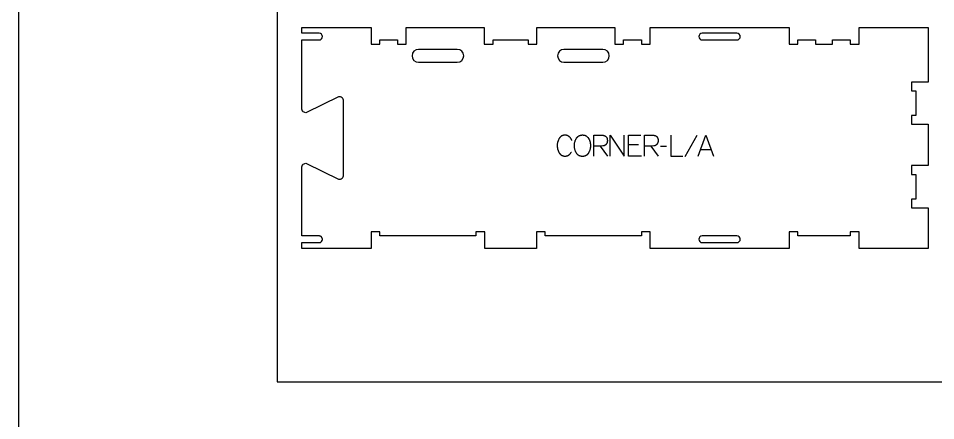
# Model space of a CAD drawing. Extents: x -34195 to -31012, y -17593 to -11999.
# Drawn here: x -34195 to -32878, y -15158 to -14580 of the extents above; entities that cross this region are included whole.
import ezdxf

# ---------------------------------------------------------------- set-up
doc = ezdxf.new("R2010")
doc.units = 0
for name, color, linetype in [('0_SHEET_SPRUCEPLY_2440X122', 1, 'CONTINUOUS'), ('1_ANYTOOL_1MMDEEP_LABELS_S', 2, 'CONTINUOUS'), ('3_ANYTOOL_CUTTHROUGH_INSID', 4, 'CONTINUOUS'), ('4_ANYTOOL_CUTTHROUGH_OUTSI', 5, 'CONTINUOUS'), ('DONOTCUT', 18, 'CONTINUOUS')]:
    doc.layers.add(name, color=color, linetype=linetype)

msp = doc.modelspace()

# ---------------------------------------------------------------- linework, layer by layer
at = {"layer": '0_SHEET_SPRUCEPLY_2440X122'}
msp.add_lwpolyline([(-33823.6, -13881.7), (-33823.6, -15101.7), (-31383.6, -15101.7), (-31383.6, -13881.7)], close=True, dxfattribs=at)
at = {"layer": '1_ANYTOOL_1MMDEEP_LABELS_S'}
for points in [[(-33400.5, -14755.3), (-33400.7, -14754.9), (-33400.9, -14754.5), (-33401, -14754.1), (-33401.2, -14753.7), (-33401.4, -14753.3), (-33401.6, -14753), (-33401.9, -14752.6), (-33402.1, -14752.3), (-33402.3, -14752), (-33402.6, -14751.6), (-33402.8, -14751.3), (-33403.1, -14751), (-33403.4, -14750.7), (-33403.7, -14750.4), (-33404, -14750.2), (-33404.3, -14749.9), (-33404.4, -14749.8), (-33404.6, -14749.6), (-33404.8, -14749.5), (-33404.9, -14749.4), (-33405.1, -14749.3), (-33405.3, -14749.2), (-33405.4, -14749.1), (-33405.6, -14749), (-33405.8, -14748.9), (-33406, -14748.8), (-33406.1, -14748.7), (-33406.3, -14748.6), (-33406.5, -14748.5), (-33406.7, -14748.4), (-33406.9, -14748.4), (-33407.1, -14748.3), (-33407.2, -14748.2), (-33407.4, -14748.2), (-33407.6, -14748.1), (-33407.8, -14748.1), (-33408, -14748), (-33408.2, -14748), (-33408.4, -14747.9), (-33408.7, -14747.9), (-33408.9, -14747.9), (-33409.1, -14747.8), (-33409.3, -14747.8), (-33409.5, -14747.8), (-33409.7, -14747.8), (-33409.9, -14747.8), (-33410.2, -14747.8), (-33410.4, -14747.8), (-33410.7, -14747.8), (-33411.1, -14747.8), (-33411.4, -14747.8), (-33411.7, -14747.8), (-33412, -14747.9), (-33412.4, -14747.9), (-33412.7, -14748), (-33413, -14748.1), (-33413.3, -14748.1), (-33413.6, -14748.2), (-33413.9, -14748.3), (-33414.1, -14748.4), (-33414.4, -14748.5), (-33414.6, -14748.6), (-33414.7, -14748.7), (-33414.8, -14748.7), (-33415, -14748.8), (-33415.1, -14748.9), (-33415.2, -14748.9), (-33415.4, -14749), (-33415.5, -14749.1), (-33415.6, -14749.2), (-33415.7, -14749.3), (-33415.9, -14749.3), (-33416, -14749.4), (-33416.1, -14749.5), (-33416.2, -14749.6), (-33416.5, -14749.8), (-33416.7, -14750), (-33416.9, -14750.2), (-33417.1, -14750.4), (-33417.4, -14750.6), (-33417.6, -14750.9), (-33417.8, -14751.1), (-33418, -14751.4), (-33418.2, -14751.6), (-33418.4, -14751.9), (-33418.5, -14752.2), (-33418.7, -14752.5), (-33419.1, -14753.1), (-33419.4, -14753.7), (-33419.7, -14754.3), (-33419.9, -14754.9), (-33420.2, -14755.5), (-33420.4, -14756.1), (-33420.6, -14756.7), (-33420.8, -14757.4), (-33421, -14758), (-33421.1, -14758.7), (-33421.3, -14759.4), (-33421.4, -14760), (-33421.4, -14760.7), (-33421.5, -14761.4), (-33421.5, -14762.1), (-33421.5, -14762.8), (-33421.5, -14763.5), (-33421.5, -14764.2), (-33421.4, -14764.8), (-33421.3, -14765.5), (-33421.2, -14766.2), (-33421.1, -14766.9), (-33421, -14767.5), (-33420.9, -14767.8), (-33420.8, -14768.2), (-33420.7, -14768.5), (-33420.6, -14768.8), (-33420.5, -14769.1), (-33420.4, -14769.4), (-33420.3, -14769.7), (-33420.2, -14770.1), (-33419.9, -14770.7), (-33419.6, -14771.3), (-33419.3, -14771.9), (-33419, -14772.5), (-33418.7, -14773.1), (-33418.5, -14773.4), (-33418.3, -14773.6), (-33418.1, -14773.9), (-33417.9, -14774.2), (-33417.7, -14774.4), (-33417.5, -14774.7), (-33417.3, -14774.9), (-33417.1, -14775.1), (-33416.8, -14775.3), (-33416.6, -14775.6), (-33416.4, -14775.7), (-33416.2, -14775.8), (-33416.1, -14775.9), (-33416, -14776), (-33415.9, -14776.1), (-33415.8, -14776.2), (-33415.6, -14776.3), (-33415.5, -14776.4), (-33415.4, -14776.4), (-33415.2, -14776.5), (-33415.1, -14776.6), (-33415, -14776.7), (-33414.8, -14776.7), (-33414.5, -14776.9), (-33414.3, -14777), (-33414, -14777.1), (-33413.7, -14777.2), (-33413.4, -14777.3), (-33413.1, -14777.4), (-33412.8, -14777.5), (-33412.4, -14777.5), (-33412.1, -14777.6), (-33411.8, -14777.7), (-33411.4, -14777.7), (-33411.1, -14777.7), (-33410.8, -14777.8), (-33410.4, -14777.8), (-33410, -14777.8), (-33409.7, -14777.8), (-33409.3, -14777.7), (-33409.1, -14777.7), (-33408.9, -14777.7), (-33408.7, -14777.7), (-33408.6, -14777.7), (-33408.4, -14777.6), (-33408.2, -14777.6), (-33408, -14777.6), (-33407.9, -14777.5), (-33407.7, -14777.5), (-33407.5, -14777.5), (-33407.4, -14777.4), (-33407.2, -14777.4), (-33407, -14777.3), (-33406.9, -14777.3), (-33406.7, -14777.2), (-33406.6, -14777.1), (-33406.4, -14777.1), (-33406.2, -14777), (-33406.1, -14776.9), (-33405.9, -14776.9), (-33405.8, -14776.8), (-33405.6, -14776.7), (-33405.5, -14776.6), (-33405.4, -14776.5), (-33405.2, -14776.4), (-33405.1, -14776.3), (-33404.9, -14776.2), (-33404.8, -14776.1), (-33404.5, -14775.9), (-33404.3, -14775.7), (-33404, -14775.5), (-33403.8, -14775.3), (-33403.5, -14775), (-33403.3, -14774.8), (-33403.1, -14774.5), (-33402.8, -14774.3), (-33402.6, -14774), (-33402.4, -14773.7), (-33402.2, -14773.5), (-33402, -14773.2), (-33401.8, -14772.9), (-33401.6, -14772.6), (-33401.4, -14772.3), (-33401.2, -14771.9)], [(-33368.9, -14777.8), (-33368.9, -14747.8), (-33357.5, -14747.8), (-33357, -14747.8), (-33356.5, -14747.8), (-33356.3, -14747.8), (-33356.1, -14747.8), (-33355.9, -14747.9), (-33355.6, -14747.9), (-33355.4, -14747.9), (-33355.2, -14748), (-33355, -14748), (-33354.8, -14748), (-33354.6, -14748.1), (-33354.4, -14748.1), (-33354.2, -14748.2), (-33354, -14748.3), (-33353.8, -14748.3), (-33353.6, -14748.4), (-33353.5, -14748.5), (-33353.3, -14748.5), (-33353.1, -14748.6), (-33353, -14748.7), (-33352.8, -14748.8), (-33352.6, -14748.9), (-33352.5, -14749), (-33352.3, -14749.1), (-33352.2, -14749.2), (-33352, -14749.3), (-33351.9, -14749.4), (-33351.8, -14749.5), (-33351.6, -14749.6), (-33351.5, -14749.7), (-33351.4, -14749.9), (-33351.3, -14750), (-33351.2, -14750.1), (-33351.1, -14750.3), (-33350.9, -14750.4), (-33350.8, -14750.5), (-33350.7, -14750.7), (-33350.6, -14750.8), (-33350.6, -14751), (-33350.5, -14751.1), (-33350.4, -14751.3), (-33350.3, -14751.5), (-33350.2, -14751.6), (-33350.2, -14751.8), (-33350.1, -14752), (-33350, -14752.2), (-33350, -14752.4), (-33349.9, -14752.6), (-33349.9, -14752.8), (-33349.8, -14752.9), (-33349.8, -14753.1), (-33349.7, -14753.4), (-33349.7, -14753.6), (-33349.7, -14753.8), (-33349.6, -14754), (-33349.6, -14754.2), (-33349.6, -14754.4), (-33349.6, -14754.7), (-33349.5, -14755.1), (-33349.5, -14755.6), (-33349.5, -14755.8), (-33349.5, -14756), (-33349.5, -14756.1), (-33349.6, -14756.3), (-33349.6, -14756.5), (-33349.6, -14756.7), (-33349.6, -14756.8), (-33349.6, -14757), (-33349.7, -14757.2), (-33349.7, -14757.3), (-33349.7, -14757.5), (-33349.8, -14757.7), (-33349.8, -14757.8), (-33349.9, -14758), (-33349.9, -14758.2), (-33350, -14758.3), (-33350, -14758.5), (-33350.1, -14758.6), (-33350.2, -14758.8), (-33350.2, -14759), (-33350.3, -14759.1), (-33350.4, -14759.3), (-33350.4, -14759.4), (-33350.5, -14759.6), (-33350.6, -14759.7), (-33350.7, -14759.9), (-33350.8, -14760.1), (-33350.9, -14760.2), (-33351, -14760.4), (-33351.1, -14760.5), (-33351.2, -14760.7), (-33351.3, -14760.8), (-33351.4, -14760.9), (-33351.5, -14761.1), (-33351.7, -14761.2), (-33351.8, -14761.4), (-33351.9, -14761.5), (-33352, -14761.6), (-33352.1, -14761.7), (-33352.3, -14761.8), (-33352.4, -14761.9), (-33352.5, -14762.1), (-33352.7, -14762.2), (-33352.8, -14762.2), (-33353, -14762.3), (-33353.1, -14762.4), (-33353.2, -14762.5), (-33353.4, -14762.6), (-33353.5, -14762.7), (-33353.7, -14762.7), (-33353.8, -14762.8), (-33354, -14762.9), (-33354.2, -14762.9), (-33354.3, -14763), (-33354.5, -14763), (-33354.7, -14763.1), (-33354.8, -14763.1), (-33355, -14763.1), (-33355.2, -14763.2), (-33355.4, -14763.2), (-33355.5, -14763.2), (-33355.7, -14763.2), (-33355.9, -14763.2), (-33357.8, -14763.3), (-33359.9, -14763.3), (-33368.8, -14763.3)], [(-33345.3, -14777.8), (-33345.3, -14747.8), (-33325.3, -14777.8), (-33325.3, -14747.8)], [(-33300.3, -14777.8), (-33319.2, -14777.8), (-33319.2, -14747.8), (-33301.4, -14747.8)], [(-33296, -14777.8), (-33296, -14747.8), (-33284.6, -14747.8), (-33284.2, -14747.8), (-33283.7, -14747.8), (-33283.4, -14747.8), (-33283.2, -14747.8), (-33283, -14747.9), (-33282.8, -14747.9), (-33282.6, -14747.9), (-33282.3, -14748), (-33282.1, -14748), (-33281.9, -14748), (-33281.7, -14748.1), (-33281.5, -14748.1), (-33281.3, -14748.2), (-33281.2, -14748.3), (-33281, -14748.3), (-33280.8, -14748.4), (-33280.6, -14748.5), (-33280.4, -14748.5), (-33280.3, -14748.6), (-33280.1, -14748.7), (-33279.9, -14748.8), (-33279.8, -14748.9), (-33279.6, -14749), (-33279.5, -14749.1), (-33279.3, -14749.2), (-33279.2, -14749.3), (-33279.1, -14749.4), (-33278.9, -14749.5), (-33278.8, -14749.6), (-33278.7, -14749.7), (-33278.5, -14749.9), (-33278.4, -14750), (-33278.3, -14750.1), (-33278.2, -14750.3), (-33278.1, -14750.4), (-33278, -14750.5), (-33277.9, -14750.7), (-33277.8, -14750.8), (-33277.7, -14751), (-33277.6, -14751.1), (-33277.5, -14751.3), (-33277.4, -14751.5), (-33277.4, -14751.6), (-33277.3, -14751.8), (-33277.2, -14752), (-33277.2, -14752.2), (-33277.1, -14752.4), (-33277.1, -14752.6), (-33277, -14752.8), (-33277, -14752.9), (-33276.9, -14753.1), (-33276.9, -14753.4), (-33276.8, -14753.6), (-33276.8, -14753.8), (-33276.8, -14754), (-33276.7, -14754.2), (-33276.7, -14754.4), (-33276.7, -14754.7), (-33276.7, -14755.1), (-33276.7, -14755.6), (-33276.7, -14755.8), (-33276.7, -14756), (-33276.7, -14756.1), (-33276.7, -14756.3), (-33276.7, -14756.5), (-33276.7, -14756.7), (-33276.8, -14756.8), (-33276.8, -14757), (-33276.8, -14757.2), (-33276.8, -14757.3), (-33276.9, -14757.5), (-33276.9, -14757.7), (-33277, -14757.8), (-33277, -14758), (-33277.1, -14758.2), (-33277.1, -14758.3), (-33277.2, -14758.5), (-33277.2, -14758.6), (-33277.3, -14758.8), (-33277.4, -14759), (-33277.4, -14759.1), (-33277.5, -14759.3), (-33277.6, -14759.4), (-33277.7, -14759.6), (-33277.8, -14759.7), (-33277.8, -14759.9), (-33277.9, -14760.1), (-33278, -14760.2), (-33278.1, -14760.4), (-33278.2, -14760.5), (-33278.3, -14760.7), (-33278.4, -14760.8), (-33278.6, -14760.9), (-33278.7, -14761.1), (-33278.8, -14761.2), (-33278.9, -14761.4), (-33279, -14761.5), (-33279.2, -14761.6), (-33279.3, -14761.7), (-33279.4, -14761.8), (-33279.5, -14761.9), (-33279.7, -14762.1), (-33279.8, -14762.2), (-33280, -14762.2), (-33280.1, -14762.3), (-33280.2, -14762.4), (-33280.4, -14762.5), (-33280.5, -14762.6), (-33280.7, -14762.7), (-33280.8, -14762.7), (-33281, -14762.8), (-33281.1, -14762.9), (-33281.3, -14762.9), (-33281.5, -14763), (-33281.6, -14763), (-33281.8, -14763.1), (-33282, -14763.1), (-33282.1, -14763.1), (-33282.3, -14763.2), (-33282.5, -14763.2), (-33282.7, -14763.2), (-33282.9, -14763.2), (-33283, -14763.2), (-33285, -14763.3), (-33287, -14763.3), (-33296, -14763.3)], [(-33258.2, -14747.8), (-33258.2, -14777.8), (-33241.1, -14777.8)], [(-33220.9, -14748.2), (-33238.1, -14779)], [(-33219.2, -14777.8), (-33208.3, -14747.8), (-33197.3, -14777.8)], [(-33359.9, -14763.3), (-33349.4, -14777.8)], [(-33304.6, -14761.7), (-33319.2, -14761.7)], [(-33287, -14763.3), (-33276.5, -14777.8)], [(-33264.5, -14763.9), (-33273.3, -14764)], [(-33215.7, -14768.2), (-33200.8, -14768.2)]]:
    msp.add_lwpolyline(points, dxfattribs=at)
msp.add_lwpolyline([(-33384.9, -14747.4), (-33384.5, -14747.4), (-33384.1, -14747.5), (-33383.8, -14747.5), (-33383.4, -14747.5), (-33383.3, -14747.5), (-33383.1, -14747.6), (-33382.9, -14747.6), (-33382.8, -14747.6), (-33382.6, -14747.7), (-33382.4, -14747.7), (-33382.3, -14747.8), (-33382.1, -14747.8), (-33382, -14747.8), (-33381.8, -14747.9), (-33381.6, -14747.9), (-33381.5, -14748), (-33381.3, -14748.1), (-33381.2, -14748.1), (-33381, -14748.2), (-33380.9, -14748.3), (-33380.7, -14748.3), (-33380.6, -14748.4), (-33380.5, -14748.5), (-33380.3, -14748.6), (-33380.2, -14748.6), (-33380.1, -14748.7), (-33379.9, -14748.8), (-33379.8, -14748.9), (-33379.5, -14749.1), (-33379.3, -14749.3), (-33379, -14749.5), (-33378.8, -14749.7), (-33378.5, -14749.9), (-33378.3, -14750.1), (-33378.1, -14750.4), (-33377.9, -14750.6), (-33377.7, -14750.8), (-33377.5, -14751.1), (-33377.3, -14751.3), (-33377.1, -14751.6), (-33376.9, -14751.8), (-33376.7, -14752.1), (-33376.5, -14752.4), (-33376.3, -14752.7), (-33376.2, -14752.9), (-33376, -14753.2), (-33375.9, -14753.5), (-33375.7, -14753.8), (-33375.6, -14754.1), (-33375.4, -14754.4), (-33375.3, -14754.7), (-33375.2, -14755), (-33375, -14755.4), (-33374.9, -14755.7), (-33374.8, -14756), (-33374.7, -14756.3), (-33374.6, -14756.7), (-33374.5, -14757), (-33374.4, -14757.3), (-33374.4, -14757.7), (-33374.2, -14758.4), (-33374.1, -14759), (-33374, -14759.7), (-33373.9, -14760.4), (-33373.8, -14761), (-33373.8, -14761.7), (-33373.8, -14762.3), (-33373.7, -14762.9), (-33373.8, -14763.6), (-33373.8, -14764.2), (-33373.8, -14764.9), (-33373.9, -14765.5), (-33374, -14766.1), (-33374.1, -14766.8), (-33374.3, -14767.4), (-33374.4, -14768), (-33374.6, -14768.7), (-33374.8, -14769.3), (-33375, -14770), (-33375.3, -14770.6), (-33375.6, -14771.2), (-33375.9, -14771.9), (-33376.2, -14772.5), (-33376.5, -14773.1), (-33376.7, -14773.5), (-33376.9, -14773.8), (-33377.1, -14774.1), (-33377.2, -14774.3), (-33377.4, -14774.6), (-33377.7, -14774.9), (-33377.9, -14775.1), (-33378.1, -14775.4), (-33378.2, -14775.5), (-33378.3, -14775.6), (-33378.4, -14775.7), (-33378.5, -14775.8), (-33378.7, -14775.9), (-33378.8, -14776), (-33378.9, -14776.1), (-33379, -14776.3), (-33379.2, -14776.3), (-33379.3, -14776.4), (-33379.4, -14776.5), (-33379.5, -14776.6), (-33379.7, -14776.7), (-33379.8, -14776.8), (-33379.9, -14776.9), (-33380.1, -14777), (-33380.2, -14777), (-33380.3, -14777.1), (-33380.5, -14777.2), (-33380.6, -14777.3), (-33380.8, -14777.3), (-33380.9, -14777.4), (-33381.1, -14777.5), (-33381.2, -14777.5), (-33381.4, -14777.6), (-33381.5, -14777.6), (-33381.7, -14777.7), (-33381.8, -14777.7), (-33382.1, -14777.8), (-33382.4, -14777.9), (-33382.8, -14778), (-33383.1, -14778.1), (-33383.4, -14778.1), (-33383.8, -14778.2), (-33384.1, -14778.2), (-33384.5, -14778.2), (-33384.9, -14778.2), (-33385.2, -14778.2), (-33385.6, -14778.2), (-33386, -14778.2), (-33386.4, -14778.2), (-33386.7, -14778.2), (-33387.1, -14778.1), (-33387.4, -14778.1), (-33387.8, -14778), (-33388.1, -14777.9), (-33388.4, -14777.8), (-33388.8, -14777.7), (-33388.9, -14777.7), (-33389.1, -14777.6), (-33389.2, -14777.6), (-33389.4, -14777.5), (-33389.5, -14777.5), (-33389.7, -14777.4), (-33389.8, -14777.3), (-33390, -14777.2), (-33390.1, -14777.2), (-33390.3, -14777.1), (-33390.4, -14777), (-33390.5, -14776.9), (-33390.7, -14776.9), (-33390.8, -14776.8), (-33391, -14776.7), (-33391.1, -14776.6), (-33391.2, -14776.5), (-33391.4, -14776.4), (-33391.5, -14776.3), (-33391.6, -14776.2), (-33391.7, -14776.1), (-33391.9, -14776), (-33392, -14775.9), (-33392.1, -14775.8), (-33392.2, -14775.7), (-33392.3, -14775.6), (-33392.5, -14775.4), (-33392.6, -14775.3), (-33392.7, -14775.2), (-33392.8, -14775.1), (-33393, -14774.8), (-33393.2, -14774.6), (-33393.4, -14774.3), (-33393.6, -14774), (-33393.8, -14773.7), (-33394, -14773.4), (-33394.2, -14773.1), (-33394.5, -14772.4), (-33394.8, -14771.8), (-33395.1, -14771.1), (-33395.4, -14770.5), (-33395.6, -14769.8), (-33395.8, -14769.2), (-33396.1, -14768.5), (-33396.2, -14767.9), (-33396.4, -14767.2), (-33396.5, -14766.6), (-33396.7, -14765.9), (-33396.8, -14765.3), (-33396.8, -14764.6), (-33396.9, -14763.9), (-33396.9, -14763.3), (-33396.9, -14762.6), (-33396.9, -14761.9), (-33396.9, -14761.3), (-33396.8, -14760.6), (-33396.7, -14759.9), (-33396.6, -14759.2), (-33396.5, -14758.6), (-33396.4, -14757.9), (-33396.2, -14757.3), (-33396, -14756.6), (-33395.8, -14756), (-33395.6, -14755.3), (-33395.3, -14754.7), (-33395, -14754.1), (-33394.7, -14753.5), (-33394.4, -14752.9), (-33394, -14752.2), (-33393.9, -14752), (-33393.7, -14751.7), (-33393.5, -14751.4), (-33393.3, -14751.1), (-33393, -14750.9), (-33392.8, -14750.6), (-33392.6, -14750.4), (-33392.4, -14750.1), (-33392.3, -14750), (-33392.1, -14749.9), (-33392, -14749.8), (-33391.9, -14749.7), (-33391.8, -14749.6), (-33391.6, -14749.5), (-33391.5, -14749.4), (-33391.4, -14749.3), (-33391.3, -14749.2), (-33391.1, -14749.1), (-33391, -14749), (-33390.9, -14749), (-33390.7, -14748.9), (-33390.6, -14748.8), (-33390.4, -14748.7), (-33390.3, -14748.6), (-33390.2, -14748.6), (-33390, -14748.5), (-33389.7, -14748.4), (-33389.4, -14748.2), (-33389.1, -14748.1), (-33388.8, -14748), (-33388.5, -14747.9), (-33388.1, -14747.8), (-33387.8, -14747.7), (-33387.5, -14747.7), (-33387.1, -14747.6), (-33386.8, -14747.5), (-33386.4, -14747.5), (-33386, -14747.5), (-33385.7, -14747.4), (-33385.3, -14747.4)], close=True, dxfattribs=at)
at = {"layer": '3_ANYTOOL_CUTTHROUGH_INSID', "color": 4}
for points in [[(-33213.4, -14611), (-33163.4, -14611, 1), (-33163.4, -14601.5), (-33213.4, -14601.5, 1)], [(-33620.7, -14643), (-33565, -14643, 1), (-33565, -14624.5), (-33620.7, -14624.5, 1)], [(-33356.1, -14624.5), (-33411.8, -14624.5, 1), (-33411.8, -14643), (-33356.1, -14643, 1)], [(-33213.4, -14892.5, 1), (-33213.4, -14902), (-33163.4, -14902, 1), (-33163.4, -14892.5)]]:
    msp.add_lwpolyline(points, format="xyb", close=True, dxfattribs=at)
at = {"layer": '4_ANYTOOL_CUTTHROUGH_OUTSI', "color": 5}
msp.add_lwpolyline([(-33688.7, -14910.5), (-33788.2, -14910.5), (-33788.2, -14902), (-33763.4, -14902), (-33763.4, -14902, 0.414214), (-33758.7, -14897.3), (-33758.7, -14897.2), (-33758.7, -14897.1), (-33758.7, -14897), (-33758.7, -14896.9), (-33758.7, -14896.7), (-33758.7, -14896.6), (-33758.7, -14896.5), (-33758.8, -14896.4), (-33758.8, -14896.3), (-33758.8, -14896.2), (-33758.8, -14896.1), (-33758.9, -14896), (-33758.9, -14895.9), (-33758.9, -14895.8), (-33759, -14895.6), (-33759, -14895.5), (-33759.1, -14895.4), (-33759.1, -14895.3), (-33759.2, -14895.2), (-33759.2, -14895.1), (-33759.3, -14895), (-33759.3, -14894.9), (-33759.4, -14894.8), (-33759.5, -14894.7), (-33759.5, -14894.6), (-33759.6, -14894.5), (-33759.7, -14894.4), (-33759.7, -14894.3), (-33759.8, -14894.2), (-33759.9, -14894.1), (-33760, -14894), (-33760.1, -14893.9), (-33760.2, -14893.8), (-33760.3, -14893.8), (-33760.3, -14893.7), (-33760.4, -14893.6), (-33760.5, -14893.5), (-33760.6, -14893.4), (-33760.7, -14893.4), (-33760.8, -14893.3), (-33760.9, -14893.2), (-33761, -14893.2), (-33761.1, -14893.1), (-33761.2, -14893.1), (-33761.4, -14893), (-33761.5, -14893), (-33761.6, -14892.9), (-33761.7, -14892.9), (-33761.8, -14892.8), (-33761.9, -14892.8), (-33762, -14892.7), (-33762.1, -14892.7), (-33762.2, -14892.7), (-33762.3, -14892.7), (-33762.5, -14892.6), (-33762.6, -14892.6), (-33762.7, -14892.6), (-33762.8, -14892.6), (-33762.9, -14892.6), (-33763, -14892.6), (-33763.1, -14892.5), (-33763.2, -14892.5), (-33763.3, -14892.5), (-33763.4, -14892.5), (-33788.2, -14892.5), (-33788.2, -14793.9), (-33788.2, -14793.7), (-33788.2, -14793.6), (-33788.2, -14793.4), (-33788.1, -14793.3), (-33788.1, -14793.1), (-33788.1, -14792.9), (-33788.1, -14792.8), (-33788, -14792.6), (-33788, -14792.5), (-33788, -14792.3), (-33787.9, -14792.2), (-33787.9, -14792), (-33787.8, -14791.9), (-33787.8, -14791.7), (-33787.7, -14791.6), (-33787.6, -14791.4), (-33787.6, -14791.3), (-33787.5, -14791.2), (-33787.4, -14791), (-33787.4, -14790.9), (-33787.3, -14790.8), (-33787.2, -14790.6), (-33787.1, -14790.5), (-33787, -14790.4), (-33786.9, -14790.2), (-33786.8, -14790.1), (-33786.7, -14790), (-33786.6, -14789.9), (-33786.5, -14789.8), (-33786.4, -14789.7), (-33786.3, -14789.6), (-33786.1, -14789.5, -0.218803), (-33781.5, -14788.2), (-33735.5, -14810.8), (-33735.5, -14810.9), (-33735.5, -14810.9), (-33735.5, -14810.9, 0.220464), (-33730.4, -14809.5, 0.220464), (-33728.2, -14804.7), (-33728.2, -14698.9, 0.463455), (-33735.5, -14692.7), (-33735.5, -14692.7), (-33735.5, -14692.7), (-33781.5, -14715.4), (-33781.5, -14715.4, -0.218803), (-33786.1, -14714.1), (-33786.3, -14714), (-33786.4, -14713.9), (-33786.5, -14713.8), (-33786.6, -14713.7), (-33786.7, -14713.6), (-33786.8, -14713.4), (-33786.9, -14713.3), (-33787, -14713.2), (-33787.1, -14713.1), (-33787.2, -14712.9), (-33787.3, -14712.8), (-33787.4, -14712.7), (-33787.4, -14712.5), (-33787.5, -14712.4), (-33787.6, -14712.3), (-33787.6, -14712.1), (-33787.7, -14712), (-33787.8, -14711.8), (-33787.8, -14711.7), (-33787.9, -14711.5), (-33787.9, -14711.4), (-33788, -14711.2), (-33788, -14711.1), (-33788, -14710.9), (-33788.1, -14710.8), (-33788.1, -14710.6), (-33788.1, -14710.5), (-33788.1, -14710.3), (-33788.2, -14710.2), (-33788.2, -14710), (-33788.2, -14709.9), (-33788.2, -14709.7), (-33788.2, -14611), (-33763.4, -14611), (-33763.4, -14611, 1), (-33763.4, -14601.5), (-33788.2, -14601.5), (-33788.2, -14593), (-33688.7, -14593), (-33688.7, -14617), (-33676.2, -14617), (-33676.2, -14611), (-33650.7, -14611), (-33650.7, -14617), (-33638.2, -14617), (-33638.2, -14593), (-33526.2, -14593), (-33526.2, -14617), (-33513.7, -14617), (-33513.7, -14611), (-33463.2, -14611), (-33463.2, -14617), (-33450.7, -14617), (-33450.7, -14593), (-33338.7, -14593), (-33338.7, -14617), (-33326.2, -14617), (-33326.2, -14611), (-33300.7, -14611), (-33300.7, -14617), (-33288.2, -14617), (-33288.2, -14593), (-33088.7, -14593), (-33088.7, -14617), (-33076.2, -14617), (-33076.2, -14611), (-33050.7, -14611), (-33050.7, -14617), (-33026.2, -14617), (-33026.2, -14611), (-33000.7, -14611), (-33000.7, -14617), (-32988.2, -14617), (-32988.2, -14593), (-32888.7, -14593), (-32888.7, -14671.5), (-32912.7, -14671.5), (-32912.7, -14684), (-32906.7, -14684), (-32906.7, -14719.5), (-32912.7, -14719.5), (-32912.7, -14732), (-32888.7, -14732), (-32888.7, -14791.5), (-32912.7, -14791.5), (-32912.7, -14804), (-32906.7, -14804), (-32906.7, -14839.5), (-32912.7, -14839.5), (-32912.7, -14852), (-32888.7, -14852), (-32888.7, -14910.5), (-32988.2, -14910.5), (-32988.2, -14886.5), (-33000.7, -14886.5), (-33000.7, -14892.5), (-33038.4, -14892.5), (-33076.2, -14892.5), (-33076.2, -14886.5), (-33088.7, -14886.5), (-33088.7, -14910.5), (-33288.2, -14910.5), (-33288.2, -14886.5), (-33300.7, -14886.5), (-33300.7, -14892.5), (-33338.4, -14892.5), (-33438.7, -14892.5), (-33438.7, -14886.5), (-33451.2, -14886.5), (-33451.2, -14910.5), (-33525.7, -14910.5), (-33525.7, -14886.5), (-33538.2, -14886.5), (-33538.2, -14892.5), (-33638.4, -14892.5), (-33676.2, -14892.5), (-33676.2, -14886.5), (-33688.7, -14886.5), (-33688.7, -14910.5)], format="xyb", close=True, dxfattribs=at)
at = {"layer": 'DONOTCUT'}
msp.add_lwpolyline([(-34195.3, -17592.7), (-31011.9, -17592.7), (-31011.9, -11999.3), (-34195.3, -11999.3)], close=True, dxfattribs=at)

doc.saveas('drawing.dxf')
